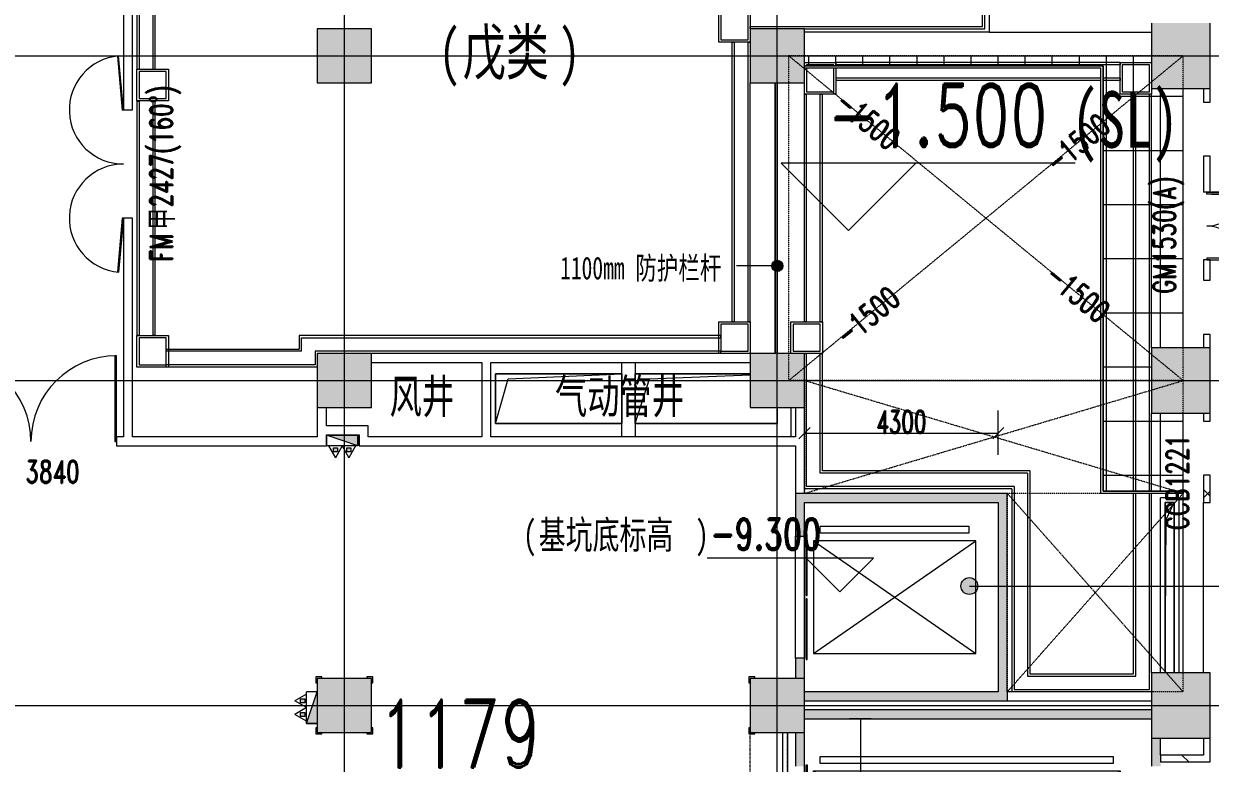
# Model space of a CAD drawing. Header units: millimetres. Extents: x -76632 to 443185, y -33181 to 192400.
# Drawn here: x 266490 to 292800, y 13118 to 29510 of the extents above; entities that cross this region are included whole.
import ezdxf

# ---------------------------------------------------------------- set-up
doc = ezdxf.new("R2010")
doc.units = ezdxf.units.MM
for name, pattern in [('划线', [6.36, 3.18, -3.18]), ('划线 1mm', [2, 1, -1]), ('轴网线', [22.04, 18.38, -1.83, 0, -1.83])]:
    doc.linetypes.add(name, pattern=pattern)
doc.layers.get('0').update_dxf_attribs({"color": 8})
doc.layers.get('Defpoints').update_dxf_attribs({"color": 8})
for name, color, linetype, lineweight in [('A-ANNO-DIMS', 8, 'Continuous', 9), ('A-ANNO-NOTE', 8, 'Continuous', 5), ('A-AREA-IDEN', 8, 'Continuous', 9), ('A-DETL-GENF', 8, 'Continuous', 18), ('A-DETL-MBND', 8, 'Continuous', 5), ('A-DOOR', 8, 'Continuous', 5), ('A-DOOR-IDEN', 8, 'Continuous', 9), ('A-DOOR-OPNG', 8, 'Continuous', 5), ('A-FLOR', 8, 'Continuous', 5), ('A-FLOR-HRAL', 8, 'Continuous', 5), ('A-FLOR-HRAL-IDEN', 8, 'Continuous', 9), ('A-FLOR-PATT', 8, 'Continuous', 5), ('A-GENM', 8, 'Continuous', 5), ('A-WALL', 8, 'Continuous', 5), ('A-WALL-PATT', 8, 'Continuous', 9), ('M-EQPM', 8, 'Continuous', 5), ('Q-SPCQ', 8, 'Continuous', 5), ('S-BEAM', 8, 'Continuous', 5), ('S-COLS', 8, 'Continuous', 5), ('S-FNDN', 8, 'Continuous', 5), ('S-GRID', 8, 'Continuous', 9)]:
    doc.layers.add(name, color=color, linetype=linetype, lineweight=lineweight)
doc.styles.add('RomanD', font='romand__.ttf', dxfattribs={"width": 0.7, "height": 1500})
doc.styles.add('RomanD_1', font='romand__.ttf', dxfattribs={"width": 0.7, "height": 500})
doc.styles.add('RomanD_2', font='romand__.ttf', dxfattribs={"width": 0.7, "height": 700})
doc.styles.add('RomanD_3', font='romand__.ttf', dxfattribs={"width": 0.7, "height": 1400})
doc.styles.add('RomanD_5', font='romand__.ttf', dxfattribs={"width": 0.65, "height": 500})
doc.styles.add('RomanD_6', font='romand__.ttf', dxfattribs={"width": 0.65, "height": 350})
doc.styles.add('仿宋', font='simfang.ttf', dxfattribs={"width": 0.7, "height": 500})
doc.styles.add('仿宋_4', font='simfang.ttf', dxfattribs={"width": 0.7, "height": 625})
doc.styles.add('仿宋_5', font='simfang.ttf', dxfattribs={"width": 0.7, "height": 750})
doc.styles.add('仿宋_6', font='simfang.ttf', dxfattribs={"width": 0.7, "height": 1250})
doc.styles.add('仿宋_7', font='simfang.ttf', dxfattribs={"width": 0.7, "height": 1000})
doc.styles.add('微软雅黑', font='Microsoft YaHei.ttf', dxfattribs={"width": 0.7, "height": 500})
doc.dimstyles.new('0_5', dxfattribs={"dimscale": 304.8, "dimtxt": 351.251157, "dimasz": 0, "dimexe": 0.82021, "dimexo": 0.0625, "dimgap": 0, "dimtad": 1, "dimdec": 0, "dimzin": 0, "dimdsep": 46, "dimtxsty": 'RomanD_6', "dimblk1": 'NONE', "dimblk2": 'NONE', "dimsah": 1, "dimcen": 0.09, "dimazin": 0, "dimtfac": 1, "dimtdec": 4, "dimtix": 1, "dimtmove": 0, "dimatfit": 3, "dimfxl": 0.82021, "dimfxlon": 1, "dimtvp": 1, "dimtolj": 1, "dimtzin": 0, "dimlwd": 18, "dimlwe": 18, "dimarcsym": 2})
doc.dimstyles.new('1mm', dxfattribs={"dimscale": 304.8, "dimtxt": 501.787367, "dimasz": 0.82021, "dimexe": 1.64042, "dimexo": 0.0625, "dimgap": 0, "dimtad": 1, "dimdec": 0, "dimzin": 0, "dimdsep": 46, "dimtxsty": 'RomanD_5', "dimblk1": 'OBLIQUE', "dimblk2": 'OBLIQUE', "dimsah": 1, "dimcen": 0.09, "dimazin": 0, "dimtfac": 1, "dimtdec": 4, "dimtix": 1, "dimtmove": 0, "dimatfit": 3, "dimfxl": 1.64042, "dimfxlon": 1, "dimtvp": 1, "dimtolj": 1, "dimtzin": 0, "dimlwd": 18, "dimlwe": 18, "dimarcsym": 2})
pattern_1 = [(45, (-4e-09, 0), (-1060.66, 1060.66), []), (135, (-4e-09, 0), (-1060.66, -1060.66), [])]

# ---------------------------------------------------------------- blocks, each defined once
blk = doc.blocks.new('X-ST-F3-01-C-001_HLP2_rvt-1-LAY-1F-1_500-A')
at = {"layer": 'S-COLS', "true_color": 0x808080}
for points in [[(292200, 28075), (292800, 28075), (292800, 29525), (291500, 29525), (291500, 28075), (292171, 28075)], [(273000, 28200), (274200, 28200), (274200, 29400), (273000, 29400), (273000, 29233)], [(282906, 28200), (283800, 28200), (283800, 29400), (282600, 29400), (282600, 28200), (282668, 28200)], [(273000, 21000), (274200, 21000), (274200, 22200), (273000, 22200), (273000, 21407)], [(283800, 21000), (283800, 22200), (282600, 22200), (282600, 21000), (283368, 21000)], [(292200, 20875), (292800, 20875), (292800, 22325), (291500, 22325), (291500, 20875), (291880, 20875)], [(273000, 13800), (274200, 13800), (274200, 15000), (273000, 15000), (273000, 13900)], [(283800, 13800), (283800, 15000), (282600, 15000), (282600, 13800)], [(292624, 13675), (292800, 13675), (292800, 15125), (291500, 15125), (291500, 13675), (292608, 13675)]]:
    blk.add_hatch(color=8, dxfattribs=at).paths.add_polyline_path(points, flags=0)
at = {"layer": 'S-COLS', "color": 7, "lineweight": 9}
for p, q in [((291500, 29525), (291500, 28075)), ((292800, 28075), (292800, 29525)), ((274200, 29400), (273000, 29400)), ((273000, 29400), (273000, 28200)), ((274200, 28200), (274200, 29400)), ((283800, 29400), (282600, 29400)), ((282600, 29400), (282600, 28200)), ((283800, 28200), (283800, 29400)), ((273000, 28200), (274200, 28200)), ((282600, 28200), (283800, 28200)), ((291500, 28075), (292800, 28075)), ((274200, 22200), (273000, 22200)), ((273000, 22200), (273000, 21000)), ((274200, 21000), (274200, 22200)), ((283800, 22200), (282600, 22200)), ((282600, 22200), (282600, 21000)), ((283800, 21000), (283800, 22200)), ((292800, 22325), (291500, 22325)), ((291500, 22325), (291500, 20875)), ((292800, 20875), (292800, 22325)), ((273000, 21000), (274200, 21000)), ((282600, 21000), (283800, 21000)), ((291500, 20875), (292800, 20875)), ((274200, 15000), (273000, 15000)), ((273000, 15000), (273000, 13800)), ((274200, 13800), (274200, 15000)), ((283800, 15000), (282600, 15000)), ((282600, 15000), (282600, 13800)), ((283800, 13800), (283800, 15000)), ((292800, 15125), (291500, 15125)), ((291500, 15125), (291500, 13675)), ((292800, 13675), (292800, 15125)), ((273000, 13800), (274200, 13800)), ((282600, 13800), (283800, 13800)), ((291500, 13675), (292800, 13675))]:
    blk.add_line(p, q, dxfattribs=at)
blk = doc.blocks.new('电梯门_客梯 - 5T货梯-4221831-LAY-1F-1_500-A')
at = {"layer": 'A-DOOR'}
for p, q in [((-1570, 3750), (-1415, 3750)), ((-1570, 450), (-1570, 3750)), ((-1415, 3750), (-1415, 450)), ((1250, 300), (-1250, 3900)), ((-1250, 300), (1250, 3900)), ((1250, 3900), (-1250, 3900)), ((-1250, 3900), (-1250, 300)), ((1250, 300), (1250, 3900)), ((-1415, 450), (-1570, 450)), ((-1250, 300), (1250, 300)), ((-35, 160), (-1385, 160)), ((-1385, 160), (-1385, 140)), ((-1385, 140), (-35, 140)), ((-1350, 100), (1350, 100)), ((-35, 140), (-35, 160)), ((1385, 160), (35, 160)), ((35, 160), (35, 140)), ((35, 140), (1385, 140)), ((1385, 140), (1385, 160))]:
    blk.add_line(p, q, dxfattribs=at)
blk = doc.blocks.new('电梯门_客梯 - 20T货梯-4055739-LAY-1F-1_500-A')
at = {"layer": 'A-DOOR'}
for p, q in [((-2235, -160), (-2235, -140)), ((-2235, -140), (-35, -140)), ((-35, -160), (-2235, -160)), ((-2200, -100), (2200, -100)), ((-35, -140), (-35, -160)), ((35, -160), (35, -140)), ((35, -140), (2235, -140)), ((2235, -160), (35, -160)), ((2235, -140), (2235, -160)), ((2100, -300), (-2100, -7100)), ((-2100, -300), (2100, -7100)), ((-2100, -7100), (-2100, -300)), ((-2100, -300), (2100, -300)), ((2100, -300), (2100, -7100)), ((2265, -6950), (2265, -450)), ((2265, -450), (2420, -450)), ((2420, -450), (2420, -6950)), ((2100, -7100), (-2100, -7100)), ((2420, -6950), (2265, -6950))]:
    blk.add_line(p, q, dxfattribs=at)
blk = doc.blocks.new('电梯卷帘门 - FJLM6040_2H_-3900241-LAY-1F-1_500-A')
at = {"layer": 'A-DOOR', "linetype": '划线 1mm'}
for p, q in [((-3000, 1100), (3000, 1100)), ((-3000, 275), (3000, 275))]:
    blk.add_line(p, q, dxfattribs=at)
at = {"layer": 'A-DOOR'}
for p, q in [((-3000, 375), (3000, 375)), ((3000, 275), (-3000, 275))]:
    blk.add_line(p, q, dxfattribs=at)
blk = doc.blocks.new('顶部扶栏类型 - 顶部扶栏_内部_-1556177-LAY-1F-1_500-A')
at = {"layer": 'A-FLOR-HRAL'}
for p, q in [((283800, 28575), (290425, 28575)), ((290375, 28525), (283800, 28525)), ((290375, 19100), (290375, 28525)), ((290425, 28575), (290425, 19150)), ((283150, 22200), (283150, 28200)), ((283200, 28200), (283200, 22200)), ((292200, 19100), (290375, 19100)), ((290425, 19150), (292200, 19150)), ((292200, 19150), (292200, 19100))]:
    blk.add_line(p, q, dxfattribs=at)
blk = doc.blocks.new('顶部扶栏类型 - 顶部扶栏_内部_-V6-LAY-1F-1_500-A')
at = {"layer": 'A-FLOR-HRAL'}
for p, q in [((290425, 28575), (283800, 28575)), ((290375, 28525), (283800, 28525)), ((290375, 19100), (290375, 28525)), ((290425, 19150), (290425, 28575)), ((283150, 28200), (283150, 22200)), ((283200, 28200), (283200, 22200)), ((292200, 19100), (290375, 19100)), ((292200, 19150), (290425, 19150)), ((292200, 19100), (292200, 19150))]:
    blk.add_line(p, q, dxfattribs=at)
blk = doc.blocks.new('双扇平开门-角度可调 - FM甲2427_160__-4689979-LAY-1F-1_500-A')
at = {"layer": 'A-DOOR'}
for p, q in [((-1200, -100), (-2395, -205)), ((-2392, -234), (-1197, -130)), ((-1197, -130), (-1200, -100)), ((1200, -100), (1197, -130)), ((1197, -130), (2392, -234)), ((1200, -100), (2395, -205))]:
    blk.add_line(p, q, dxfattribs=at)
for centre, start, end in [((-1200, -100), 185, 0), ((1200, -100), 180, 355)]:
    blk.add_arc(centre, 1200, start, end, dxfattribs=at)
blk = doc.blocks.new('双扇平开防火门_带观察窗 - FM甲3840-4644557-LAY-1F-1_500-A')
at = {"layer": 'A-DOOR'}
for p, q in [((-1900, 0), (-1900, 1900)), ((-1900, 1900), (-1860, 1900)), ((-1900, 1900), (-1900, 1700)), ((-1860, 1900), (-1900, 1900)), ((-1860, 1900), (-1860, 0)), ((-1860, 1700), (-1860, 1900)), ((1900, 1900), (1860, 1900)), ((1860, 1900), (1860, 0)), ((1900, 1900), (1860, 1900)), ((1860, 1900), (1860, 1700)), ((1900, 0), (1900, 1900)), ((1900, 1700), (1900, 1900)), ((-1900, 1700), (-1900, 1500)), ((-1860, 1500), (-1860, 1700)), ((1860, 1700), (1860, 1500)), ((1900, 1500), (1900, 1700)), ((-1900, 1500), (-1900, 0)), ((-1860, 0), (-1860, 1500)), ((1860, 1500), (1860, 0)), ((1900, 0), (1900, 1500)), ((-1860, 0), (-1900, 0)), ((-1900, 0), (-1860, 0)), ((1860, 0), (1900, 0)), ((1860, 0), (1900, 0))]:
    blk.add_line(p, q, dxfattribs=at)
for centre, start, end in [((-1900, 0), 0, 90), ((1900, 0), 90, 180)]:
    blk.add_arc(centre, 1900, start, end, dxfattribs=at)
at = {"layer": 'A-DOOR-OPNG'}
for p, q in [((-1900, 100), (-1900, -100)), ((1900, 100), (1900, -100))]:
    blk.add_line(p, q, dxfattribs=at)
blk = doc.blocks.new('楼板洞口-A - F01-翻边300-4335315-LAY-1F-1_500-A')
at = {"layer": 'A-GENM'}
for p, q in [((-300, -300), (-300, 1350)), ((0, 0), (0, 1100)), ((0, 1100), (2550, 1100)), ((0, 1100), (0, 0)), ((2550, 1100), (0, 1100)), ((315, 990), (2550, 1077)), ((0, 0), (315, 990)), ((3150, 350), (3150, 0)), ((3150, 0), (3150, 350)), ((3450, 350), (3450, -300)), ((3150, 0), (0, 0)), ((0, 0), (3150, 0))]:
    blk.add_line(p, q, dxfattribs=at)
blk = doc.blocks.new('楼板洞口-A - F01-翻边300-4335312-LAY-1F-1_500-A')
at = {"layer": 'A-GENM'}
for p, q in [((3100, 1350), (3100, -300)), ((0, 0), (0, 1100)), ((0, 1100), (2800, 1100)), ((0, 1100), (0, 0)), ((2800, 1100), (0, 1100)), ((280, 990), (2800, 1100)), ((2800, 1100), (2800, 0)), ((2800, 0), (2800, 1100)), ((0, 0), (280, 990)), ((2800, 0), (0, 0)), ((0, 0), (2800, 0))]:
    blk.add_line(p, q, dxfattribs=at)
blk = doc.blocks.new('室内消火栓箱_带灭火器__左右式_ - SG24D65-P-4299218-LAY-1F-1_500-A')
at = {"layer": 'A-DETL-GENF', "lineweight": 5}
h = blk.add_hatch(color=256, dxfattribs=at)
h.paths.add_polyline_path([(-195, 370), (-195, 280), (-105, 280), (-105, 370), (-130, 370)], flags=0)
h.paths.add_polyline_path([(150, 370), (105, 370), (105, 280), (195, 280), (195, 370)], flags=0)
blk.add_hatch(color=256, dxfattribs=at).paths.add_polyline_path([(-350, 240), (-350, 0), (350, 0), (-283, 217)], flags=0)
for p, q in [((-300, 240), (-150, 500)), ((-195, 370), (-105, 370)), ((-195, 280), (-195, 370)), ((-105, 280), (-195, 280)), ((0, 240), (-150, 500)), ((-105, 370), (-105, 280)), ((0, 240), (150, 500)), ((105, 280), (105, 370)), ((105, 370), (195, 370)), ((195, 280), (105, 280)), ((300, 240), (150, 500)), ((195, 370), (195, 280)), ((-350, 240), (350, 240)), ((-350, 240), (350, 0)), ((-350, 240), (-350, 0)), ((-350, 240), (350, 0)), ((-350, 0), (-350, 240)), ((350, 0), (-350, 0)), ((350, 0), (-350, 0))]:
    blk.add_line(p, q, dxfattribs=at)
at = {"layer": 'M-EQPM'}
blk.add_line((350, 0), (350, 240), dxfattribs=at)
blk = doc.blocks.new('室内消火栓箱_带灭火器__左右式_ - SG24D65-P-V100-LAY-1F-1_500-A')
at = {"layer": 'A-DETL-GENF', "lineweight": 5}
h = blk.add_hatch(color=256, dxfattribs=at)
h.paths.add_polyline_path([(105, 370), (105, 280), (195, 280), (195, 370)], flags=0)
h.paths.add_polyline_path([(-105, 370), (-195, 370), (-195, 280), (-105, 280), (-105, 300)], flags=0)
blk.add_hatch(color=256, dxfattribs=at).paths.add_polyline_path([(-350, 240), (-350, 0), (350, 0), (-100, 154)], flags=0)
for p, q in [((-300, 240), (-150, 500)), ((-195, 370), (-105, 370)), ((-195, 280), (-195, 370)), ((-105, 280), (-195, 280)), ((0, 240), (-150, 500)), ((-105, 370), (-105, 280)), ((0, 240), (150, 500)), ((105, 280), (105, 370)), ((105, 370), (195, 370)), ((195, 280), (105, 280)), ((300, 240), (150, 500)), ((195, 370), (195, 280)), ((-350, 240), (350, 240)), ((-350, 240), (350, 0)), ((-350, 240), (-350, 0)), ((-350, 240), (350, 0)), ((-350, 0), (-350, 240))]:
    blk.add_line(p, q, dxfattribs=at)
at = {"layer": 'M-EQPM'}
blk.add_line((350, 0), (350, 240), dxfattribs=at)
blk = doc.blocks.new('双扇平开外门_带观察窗 - GM1530_A_-4335688-LAY-1F-1_500-A')
at = {"layer": 'A-DOOR'}
for p, q in [((-750, 0), (-750, 750)), ((-750, 750), (-710, 750)), ((-750, 750), (-750, 600)), ((-710, 750), (-750, 750)), ((-750, 600), (-750, 400)), ((-710, 750), (-710, 0)), ((-710, 600), (-710, 750)), ((-710, 400), (-710, 600)), ((750, 750), (710, 750)), ((710, 750), (710, 0)), ((750, 750), (710, 750)), ((710, 750), (710, 600)), ((710, 600), (710, 400)), ((750, 0), (750, 750)), ((750, 600), (750, 750)), ((750, 400), (750, 600)), ((-750, 400), (-750, 100)), ((-710, 100), (-710, 400)), ((710, 400), (710, 100)), ((750, 100), (750, 400)), ((-710, 0), (-750, 0)), ((710, 0), (750, 0))]:
    blk.add_line(p, q, dxfattribs=at)
for centre, start, end in [((-750, 0), 0, 90), ((750, 0), 90, 180)]:
    blk.add_arc(centre, 750, start, end, dxfattribs=at)
at = {"layer": 'A-DOOR-OPNG'}
for p, q in [((-750, 75), (-750, -75)), ((750, 75), (750, -75))]:
    blk.add_line(p, q, dxfattribs=at)
blk = doc.blocks.new('楼板洞口-A - WW-翻边100mm-4490091-LAY-1F-1_500-A')
at = {"layer": 'A-GENM'}
for p, q in [((-100, 0), (-100, 3875)), ((300, 3875), (-100, 3875)), ((0, 0), (0, 3775)), ((0, 3775), (200, 3775)), ((0, 3775), (0, 0)), ((200, 3775), (0, 3775)), ((20, 3397.5), (200, 3775)), ((200, 3775), (200, 0)), ((200, 0), (200, 3775)), ((300, 3875), (300, 0)), ((0, 0), (20, 3397.5))]:
    blk.add_line(p, q, dxfattribs=at)
blk = doc.blocks.new('橡胶防撞护角 - 橡胶防撞护角-4756488-LAY-1F-1_500-A')
at = {"layer": 'Q-SPCQ'}
for p, q in [((100, 1230), (-30, 1230)), ((-30, 1230), (-30, 1100)), ((-30, 1100), (0, 1100)), ((100, 1200), (100, 1230)), ((1230, 1230), (1100, 1230)), ((1100, 1230), (1100, 1200)), ((1200, 1100), (1230, 1100)), ((1230, 1100), (1230, 1230)), ((0, 100), (-30, 100)), ((-30, 100), (-30, -30)), ((1230, 100), (1200, 100)), ((1230, -30), (1230, 100)), ((-30, -30), (100, -30)), ((100, -30), (100, 0)), ((1100, 0), (1100, -30)), ((1100, -30), (1230, -30))]:
    blk.add_line(p, q, dxfattribs=at)
blk = doc.blocks.new('橡胶防撞护角 - 橡胶防撞护角-4756569-LAY-1F-1_500-A')
at = {"layer": 'Q-SPCQ'}
for p, q in [((100, 1230), (-30, 1230)), ((-30, 1230), (-30, 1100)), ((-30, 1100), (0, 1100)), ((100, 1200), (100, 1230)), ((0, 100), (-30, 100)), ((-30, 100), (-30, -30)), ((-30, -30), (100, -30)), ((100, -30), (100, 0))]:
    blk.add_line(p, q, dxfattribs=at)
blk = doc.blocks.new('under ground - A-4440789-LAY-1F-1_500-A')
at = {"layer": 'A-DETL-GENF', "color": 9, "linetype": '划线', "lineweight": 5, "true_color": 0xbababa}
for p, q in [((0, 0), (0, -7200)), ((8750, 0), (0, 0)), ((0, -7200), (8750, 0)), ((8750, -7200), (0, 0)), ((8750, -7200), (8750, 0)), ((8750, -7200), (0, -7200))]:
    blk.add_line(p, q, dxfattribs=at)
blk = doc.blocks.new('under ground - A-4441014-LAY-1F-1_500-A')
at = {"layer": 'A-DETL-GENF', "color": 9, "linetype": '划线', "lineweight": 5, "true_color": 0xbababa}
for p, q in [((0, 0), (0, -2500)), ((8400, 0), (0, 0)), ((0, -2500), (8400, 0)), ((8400, -2500), (0, 0)), ((8400, -2500), (8400, 0)), ((8400, -2500), (0, -2500))]:
    blk.add_line(p, q, dxfattribs=at)
blk = doc.blocks.new('under ground - A-4441084-LAY-1F-1_500-A')
at = {"layer": 'A-DETL-GENF', "color": 9, "linetype": '划线', "lineweight": 5, "true_color": 0xbababa}
for p, q in [((0, 0), (0, -4400)), ((3900, 0), (0, 0)), ((0, -4400), (3900, 0)), ((3900, -4400), (0, 0)), ((3900, -4400), (3900, 0)), ((3900, -4400), (0, -4400))]:
    blk.add_line(p, q, dxfattribs=at)
blk = doc.blocks.new('高程点-说明仿宋-2 - 高程点-说明仿宋-2-1141479-LAY-1F-1_500-A')
at = {"layer": 'A-ANNO-NOTE', "lineweight": 18}
for p, q in [((10.062, 2.987), (-2.987, 2.987)), ((0, 0), (-2.987, 2.987)), ((0, 0), (2.987, 2.987))]:
    blk.add_line(p, q, dxfattribs=at)
blk = doc.blocks.new('高程点-说明仿宋-0_5 - 高程点-说明仿宋-0_5-3289670-LAY-1F-1_500-A')
at = {"layer": 'A-ANNO-NOTE', "lineweight": 18}
for p, q in [((0, 0), (1.493, -1.493)), ((0, 0), (-1.493, -1.493)), ((-1.493, -1.493), (5.883, -1.493))]:
    blk.add_line(p, q, dxfattribs=at)
blk = doc.blocks.new('_Oblique')
at = {"color": 0, "linetype": 'ByBlock', "lineweight": -2}
blk.add_line((-0.5, -0.5), (0.5, 0.5), dxfattribs=at)
blk = doc.blocks.new('*D1599')
at = {"layer": 'A-ANNO-DIMS', "color": 0, "lineweight": 18, "transparency": 16777216}
for p, q in [((283800, 19955), (283800, 20936)), ((288100, 19955), (288100, 20936)), ((283800, 20436), (288100, 20436))]:
    blk.add_line(p, q, dxfattribs=at)
at = {"layer": 'Defpoints', "color": 0, "transparency": 16777216}
for p in [(288100, 20436), (283800, 19936), (288100, 19936)]:
    blk.add_point(p, dxfattribs=at)
at = {"layer": 'A-ANNO-DIMS', "color": 0, "lineweight": 18, "transparency": 16777216, "xscale": 250, "yscale": 250, "zscale": 250, "rotation": 180}
blk.add_blockref('_Oblique', (283800, 20436), dxfattribs=at)
at = {"layer": 'A-ANNO-DIMS', "color": 0, "lineweight": 18, "transparency": 16777216, "xscale": 250, "yscale": 250, "zscale": 250}
blk.add_blockref('_Oblique', (288100, 20436), dxfattribs=at)
at = {"layer": 'A-ANNO-DIMS', "color": 0, "lineweight": 18, "transparency": 16777216, "insert": (285950, 20686), "char_height": 500, "width": 1389.57, "attachment_point": 5, "style": 'RomanD_5'}
blk.add_mtext('\\A1;4300', dxfattribs=at)
blk = doc.blocks.new('*D1603')
at = {"layer": 'A-ANNO-DIMS', "color": 0, "lineweight": 18, "transparency": 16777216}
for p, q in [((285282, 14100), (284801, 14100)), ((285051, 7750), (285051, 14100)), ((285282, 7750), (284801, 7750))]:
    blk.add_line(p, q, dxfattribs=at)
at = {"layer": 'Defpoints', "color": 0, "transparency": 16777216}
for p in [(285051, 14100), (285301, 14100), (285301, 7750)]:
    blk.add_point(p, dxfattribs=at)
at = {"layer": 'A-ANNO-DIMS', "color": 0, "lineweight": 18, "transparency": 16777216, "insert": (284876, 10925), "char_height": 350, "width": 972.7, "attachment_point": 5, "rotation": 90, "style": 'RomanD_6'}
blk.add_mtext('\\A1;6350', dxfattribs=at)
blk = doc.blocks.new('_None')

msp = doc.modelspace()

# ---------------------------------------------------------------- hatches: boundary and pattern name
at = {"layer": 'A-AREA-IDEN', "lineweight": 18, "transparency": 33554687}
h = msp.add_hatch(color=256, dxfattribs=at)
edge = h.paths.add_edge_path(flags=0)
edge.add_arc((287458.1, 17045.9), 187.5, 0, 360)
at = {"layer": 'A-FLOR-HRAL-IDEN', "lineweight": 18, "transparency": 33554687}
h = msp.add_hatch(color=256, dxfattribs=at)
edge = h.paths.add_edge_path(flags=0)
edge.add_arc((283200, 24141.5), 125, 0, 360)
at = {"layer": 'A-FLOR-PATT', "transparency": 33554687}
h = msp.add_hatch(dxfattribs=at)
h.set_pattern_fill('FP_21', color=256, style=0, pattern_type=2)
h.set_pattern_definition([(180, (411697.2, 27902.8), (-1e-13, -1200), []), (270, (411697.24, 27902.76), (600, 4e-14), [])])
h.paths.add_polyline_path([(290425, 19150), (292200, 19150), (292200, 20875), (291500, 20875), (291500, 22325), (292200, 22325), (292200, 28075), (291500, 28075), (291500, 28800), (283800, 28800), (283800, 28575), (290425, 28575), (290425, 22095.1)], flags=0)
h.paths.add_polyline_path([(290910.5, 43100), (291500, 43100), (291500, 43925), (292200, 43925), (292200, 49520.7), (291750, 49675), (291500, 49675), (291500, 51125), (292200, 51125), (292200, 56875), (291500, 56875), (291500, 58325), (292200, 58325), (292200, 64075), (291500, 64075), (291500, 65525), (292200, 65525), (292200, 71120.7), (291750, 71275), (291500, 71275), (291500, 72725), (292200, 72725), (292200, 78475), (291500, 78475), (291500, 79500), (290425, 79500), (290425, 44550), (283800, 44550), (283800, 44500), (283400, 44500), (283400, 44550), (283200, 44550), (283200, 43800), (283800, 43800), (283800, 43100), (288072.1, 43100)], flags=0)
h.paths.add_polyline_path([(291995, 49305.3), (291905, 49305.3), (291905, 49395.3), (291995, 49395.3)], flags=0)
h.paths.add_polyline_path([(291905, 70905.3), (291905, 70995.3), (291995, 70995.3), (291995, 70905.3), (291983.5, 70905.3)], flags=0)
h.paths.add_polyline_path([(290910.5, 86500), (291600, 86500), (291600, 86550), (291500, 86550), (291500, 87125), (292200, 87125), (292200, 92720.7), (291750, 92875), (291500, 92875), (291500, 94325), (292200, 94325), (292200, 100075), (291500, 100075), (291500, 101525), (292200, 101525), (292200, 102775), (291600, 102775), (291600, 103025), (292200, 103025), (292200, 107120.7), (291750, 107275), (291500, 107275), (291500, 107875), (283800, 107875), (283800, 107400), (284300, 107400), (284300, 107360), (283350, 107360), (283350, 106300), (290300, 106300), (290300, 103025), (290800, 103025), (290800, 102775), (290300, 102775), (290300, 98850), (283800, 98850), (283800, 97950), (290300, 97950), (290300, 86500)], flags=0)
h.paths.add_polyline_path([(291905, 92505.3), (291905, 92595.3), (291995, 92595.3), (291995, 92505.3)], flags=0)
h.paths.add_polyline_path([(283325, 97900), (283400, 97900), (283400, 98900), (283325, 98900), (283325, 98000)], flags=0)
h.paths.add_polyline_path([(283450, 97900), (283750, 97900), (283750, 98850), (283450, 98850), (283450, 98000)], flags=0)
h.paths.add_polyline_path([(291995, 106905.3), (291905, 106905.3), (291905, 106995.3), (291995, 106995.3), (291995, 106931.5)], flags=0)
h.paths.add_polyline_path([(283800, 122500), (291500, 122500), (291500, 123125), (292200, 123125), (292200, 128720.7), (291750, 128875), (291500, 128875), (291500, 130325), (292200, 130325), (292200, 135920.7), (291750, 136075), (291500, 136075), (291500, 137525), (292200, 137525), (292200, 143275), (291500, 143275), (291500, 144300), (290400, 144300), (290400, 123800), (283200, 123800), (283200, 123000), (283800, 123000), (283800, 122918.5)], flags=0)
h.paths.add_polyline_path([(291905, 128505.3), (291905, 128595.3), (291995, 128595.3), (291995, 128505.3)], flags=0)
h.paths.add_polyline_path([(291995, 135705.3), (291905, 135705.3), (291905, 135795.3), (291995, 135795.3)], flags=0)
h.paths.add_polyline_path([(291500, 144600), (291500, 144725), (292200, 144725), (292200, 150320.7), (291750, 150475), (291500, 150475), (291500, 151925), (292200, 151925), (292200, 156950), (291350, 156950), (291350, 157800), (283925, 157800), (283925, 157100), (283200, 157100), (283200, 156400), (290700, 156396.8), (290700, 144600), (290910.5, 144600)], flags=0)
h.paths.add_polyline_path([(291905, 150105.3), (291905, 150195.3), (291995, 150195.3), (291995, 150105.3)], flags=0)
h.paths.add_polyline_path([(263400, 151200), (263400, 151800), (264000, 151800), (264000, 157100), (263275, 157100), (263275, 157800), (255125, 157800), (255125, 157100), (255000, 157100), (255000, 156050), (262650, 156050), (262650, 151200)], flags=0)
at = {"layer": 'A-WALL-PATT', "lineweight": 5, "transparency": 33554687}
h = msp.add_hatch(dxfattribs=at)
h.set_pattern_fill('FP_11', color=256, style=0, pattern_type=2)
h.set_pattern_definition(pattern_1)
h.paths.add_polyline_path([(292800, 13300), (292800, 13675), (292650, 13675), (292650, 13300)], flags=0)
h.paths.add_polyline_path([(292650, 18900), (292800, 18900), (292800, 19500), (292650, 19500), (292650, 19100)], flags=0)
h.paths.add_polyline_path([(292650, 20700), (292800, 20700), (292800, 20875), (292650, 20875)], flags=0)
h.paths.add_polyline_path([(292800, 22325), (292800, 22625), (292650, 22625), (292650, 22325), (292776.6, 22325)], flags=0)
h.paths.add_polyline_path([(292650, 23825), (292800, 23825), (292800, 24275), (292650, 24275)], flags=0)
h.paths.add_polyline_path([(292800, 25775), (292800, 26575), (292650, 26575), (292650, 25775)], flags=0)
h.paths.add_polyline_path([(292800, 27775), (292800, 28075), (292650, 28075), (292650, 27775)], flags=0)
h.paths.add_polyline_path([(292800, 32975), (292800, 33425), (292650, 33425), (292650, 32975)], flags=0)
h.paths.add_polyline_path([(292650, 34925), (292800, 34925), (292800, 35275), (292650, 35275)], flags=0)
h.paths.add_polyline_path([(292800, 39300), (292800, 40350), (292650, 40350), (292650, 39300)], flags=0)
h.paths.add_polyline_path([(292650, 41850), (292800, 41850), (292800, 42475), (292650, 42475)], flags=0)
h.paths.add_polyline_path([(292650, 43925), (292800, 43925), (292800, 44225), (292650, 44225)], flags=0)
h.paths.add_polyline_path([(292800, 45425), (292800, 48175), (292650, 48175), (292650, 45425)], flags=0)
h.paths.add_polyline_path([(292650, 49375), (292800, 49375), (292800, 49675), (292650, 49675)], flags=0)
h.paths.add_polyline_path([(292800, 51125), (292800, 51425), (292650, 51425), (292650, 51125), (292778, 51125)], flags=0)
h.paths.add_polyline_path([(292800, 52625), (292800, 55375), (292650, 55375), (292650, 52625)], flags=0)
h.paths.add_polyline_path([(292650, 56575), (292800, 56575), (292800, 56875), (292650, 56875)], flags=0)
h.paths.add_polyline_path([(292800, 58325), (292800, 58625), (292650, 58625), (292650, 58325), (292778, 58325)], flags=0)
h.paths.add_polyline_path([(292800, 59825), (292800, 62575), (292650, 62575), (292650, 59825)], flags=0)
h.paths.add_polyline_path([(292650, 63775), (292800, 63775), (292800, 64075), (292650, 64075)], flags=0)
h.paths.add_polyline_path([(292800, 65525), (292800, 65825), (292650, 65825), (292650, 65525), (292672, 65525)], flags=0)
h.paths.add_polyline_path([(292800, 67025), (292800, 69775), (292650, 69775), (292650, 67025)], flags=0)
h.paths.add_polyline_path([(292800, 70975), (292800, 71275), (292650, 71275), (292650, 70975)], flags=0)
h.paths.add_polyline_path([(292800, 72725), (292800, 73025), (292650, 73025), (292650, 72725), (292778, 72725)], flags=0)
h.paths.add_polyline_path([(292650, 74225), (292800, 74225), (292800, 74700), (292650, 74700)], flags=0)
h.paths.add_polyline_path([(292650, 77700), (292800, 77700), (292800, 78475), (292650, 78475)], flags=0)
h = msp.add_hatch(color=256, dxfattribs=at)
h.paths.add_polyline_path([(283704.8, 1300), (283800, 1300), (283800, 1850), (283600, 1850), (283600, 1300)], flags=0)
h.paths.add_polyline_path([(283800, 6250), (283800, 6600), (283600, 6600), (283600, 6250)], flags=0)
h.paths.add_polyline_path([(283788.9, 7800), (283800, 7800), (283800, 8650), (283600, 8650), (283600, 7800), (283773.4, 7800)], flags=0)
h.paths.add_polyline_path([(283600, 13050), (283800, 13050), (283800, 13800), (283600, 13800)], flags=0)
h.paths.add_polyline_path([(283610.9, 15000), (283800, 15000), (283800, 15450), (283600, 15450), (283600, 15000)], flags=0)
h.paths.add_polyline_path([(283800, 18150), (283800, 19100), (283600, 19100), (283600, 18150)], flags=0)
for points in [[(283800, 18900), (288300, 18900), (288300, 19100), (283800, 19100)], [(288100, 14500), (288300, 14500), (288300, 18900), (288100, 18900), (288100, 14700)], [(288100, 14500), (288100, 14700), (283800, 14700), (283800, 14500), (288072.1, 14500)], [(291500, 14100), (291500, 14300), (283800, 14300), (283800, 14100), (288300, 14100)]]:
    msp.add_hatch(color=256, dxfattribs=at).paths.add_polyline_path(points, flags=0)
h = msp.add_hatch(color=256, dxfattribs=at)
h.paths.add_polyline_path([(291662.5, 1450), (291700, 1450), (291700, 1850), (291500, 1850), (291500, 1450)], flags=0)
h.paths.add_polyline_path([(291700, 6250), (291700, 6475), (291500, 6475), (291500, 6250), (291663.6, 6250)], flags=0)
h.paths.add_polyline_path([(291553.8, 7925), (291700, 7925), (291700, 8650), (291500, 8650), (291500, 7925), (291532.7, 7925)], flags=0)
h.paths.add_polyline_path([(291700, 13050), (291700, 13675), (291500, 13675), (291500, 13050)], flags=0)
h = msp.add_hatch(dxfattribs=at)
h.set_pattern_fill('FP_11', color=256, style=0, pattern_type=2)
h.set_pattern_definition(pattern_1)
h.paths.add_polyline_path([(292800, 13150), (292800, 13300), (291700, 13300), (291700, 13150), (292775.3, 13150)], flags=0)

# ---------------------------------------------------------------- linework, layer by layer
at = {"layer": 'A-AREA-IDEN', "lineweight": 18, "transparency": 33554687}
msp.add_line((287458.1, 17045.9), (294769.2, 17045.9), dxfattribs=at)
msp.add_circle((287458.1, 17045.9), 187.5, dxfattribs=at)
at = {"layer": 'A-DETL-MBND', "transparency": 33554687}
for p, q in [((283600, 15450), (283600, 18150)), ((283800, 18150), (283800, 15450))]:
    msp.add_line(p, q, dxfattribs=at)
at = {"layer": 'A-FLOR', "transparency": 33554687}
for p, q in [((287900, 29325), (283800, 29325)), ((283800, 28800), (291500, 28800)), ((283800, 28575), (283800, 28800)), ((292200, 22325), (292200, 28075)), ((292200, 19150), (292200, 20875)), ((292200, 15125), (292200, 19100)), ((283800, 15450), (283800, 18150))]:
    msp.add_line(p, q, dxfattribs=at)
at = {"layer": 'A-FLOR-HRAL-IDEN', "lineweight": 18, "transparency": 33554687}
msp.add_line((283200, 24141.5), (282296.6, 24141.5), dxfattribs=at)
msp.add_circle((283200, 24141.5), 125, dxfattribs=at)
at = {"layer": 'A-WALL', "lineweight": 9, "transparency": 33554687}
for p, q in [((268700, 38000), (268700, 27600)), ((268900, 27600), (268900, 38000)), ((287900, 36300), (287900, 29325)), ((287900, 29325), (291500, 29325)), ((292650, 28075), (292650, 27775)), ((292800, 27775), (292800, 28075)), ((292650, 27775), (292800, 27775)), ((268700, 27600), (268900, 27600)), ((292800, 26575), (292650, 26575)), ((292650, 26575), (292650, 25775)), ((292800, 25775), (292800, 26575)), ((268900, 25200), (268700, 25200)), ((268700, 25200), (268700, 20350)), ((268900, 20350), (268900, 25200)), ((292650, 24275), (292650, 23825)), ((292800, 23825), (292800, 24275)), ((292650, 23825), (292800, 23825)), ((292800, 22625), (292650, 22625)), ((292650, 22625), (292650, 22325)), ((292800, 22325), (292800, 22625)), ((282600, 22200), (274200, 22200)), ((274200, 22000), (276650, 22000)), ((276650, 22000), (276650, 20350)), ((276850, 22000), (282600, 22000)), ((276850, 20350), (276850, 22000)), ((273000, 21000), (273000, 20600)), ((273200, 20600), (273200, 21000)), ((283600, 21000), (283600, 20350)), ((283800, 19100), (283800, 21000)), ((292650, 20875), (292650, 20700)), ((292800, 20700), (292800, 20875)), ((273000, 20600), (273000, 20350)), ((274130, 20600), (273200, 20600)), ((274130, 20350), (274130, 20600)), ((292650, 20700), (292800, 20700)), ((268700, 20350), (268550, 20350)), ((268550, 20350), (268550, 20150)), ((273000, 20350), (268900, 20350)), ((273200, 20400), (273930, 20400)), ((273200, 20350), (273200, 20400)), ((273200, 20150), (273200, 20350)), ((273930, 20400), (273930, 20350)), ((273930, 20350), (273930, 20150)), ((276650, 20350), (274130, 20350)), ((283600, 20350), (276850, 20350)), ((268550, 20150), (273200, 20150)), ((273930, 20150), (283600, 20150)), ((283600, 20150), (283600, 18150)), ((292800, 19500), (292650, 19500)), ((292650, 19500), (292650, 18900)), ((292800, 18900), (292800, 19500)), ((288300, 19100), (283800, 19100)), ((288300, 14700), (288300, 19100)), ((283800, 18150), (283800, 18900)), ((283800, 18900), (288100, 18900)), ((288100, 18900), (288100, 14700)), ((292650, 18900), (292800, 18900)), ((283600, 18150), (283800, 18150)), ((283800, 15450), (283600, 15450)), ((283600, 15450), (283600, 15000)), ((283800, 15000), (283800, 15450)), ((288100, 14700), (283800, 14700)), ((283800, 14500), (291500, 14500)), ((291500, 14700), (288300, 14700)), ((291500, 14300), (283800, 14300)), ((283800, 14100), (291500, 14100)), ((283600, 13800), (283600, 13050)), ((283800, 13050), (283800, 13800)), ((291500, 13675), (291500, 13050)), ((291700, 13300), (291700, 13675)), ((292650, 13675), (292650, 13300)), ((292800, 13150), (292800, 13675)), ((292650, 13300), (291700, 13300)), ((291700, 13150), (292800, 13150))]:
    msp.add_line(p, q, dxfattribs=at)
at = {"layer": 'A-WALL', "transparency": 33554687}
for p, q in [((283800, 19100), (283600, 19100)), ((292650, 15125), (292650, 18900)), ((288300, 14700), (288300, 14500)), ((291700, 13300), (291700, 13150))]:
    msp.add_line(p, q, dxfattribs=at)
at = {"layer": 'S-BEAM', "transparency": 33554687}
for p, q in [((269000, 39200), (269000, 28500)), ((269050, 39150), (269050, 28500)), ((269350, 38850), (269350, 28500)), ((269400, 38800), (269400, 28500)), ((287750, 29450), (287750, 35350)), ((287800, 29400), (287800, 35400)), ((282600, 29400), (282600, 29450)), ((282600, 29450), (287750, 29450)), ((283800, 29400), (287800, 29400)), ((282200, 29100), (282250, 29100)), ((282200, 22900), (282200, 29100)), ((282250, 22900), (282250, 29100)), ((282550, 29100), (282600, 29100)), ((282550, 22900), (282550, 29100)), ((269000, 28500), (269050, 28500)), ((269350, 28500), (269400, 28500)), ((284500, 28650.3), (284500, 28600.3)), ((290800, 28650.3), (284500, 28650.3)), ((290800, 28600.3), (284500, 28600.3)), ((290800, 28650.3), (290800, 28600.3)), ((282600, 22900), (282600, 28200)), ((284500, 28300.3), (284500, 28250.3)), ((290375, 28300.3), (284500, 28300.3)), ((290375, 28250.3), (284500, 28250.3)), ((290800, 28300.3), (290425, 28300.3)), ((290800, 28250.3), (290428.2, 28250.3)), ((290800, 28300.3), (290800, 28250.3)), ((283800, 27950.2), (283850, 27950.2)), ((283800, 22900.2), (283800, 27950.2)), ((283850, 22900.2), (283850, 27950.2)), ((284150, 27950.2), (284200, 27950.2)), ((284150, 22900.2), (284150, 27950.2)), ((284200, 22900.2), (284200, 27950.2)), ((291150, 27951), (291100, 27951)), ((291100, 19150), (291100, 27951)), ((291150, 19150), (291150, 27951)), ((291500, 27951), (291450, 27951)), ((291450, 19150), (291450, 27951)), ((291500, 22325), (291500, 27951)), ((269000, 27793.3), (269050, 27793.3)), ((269000, 27793.3), (269000, 22600.3)), ((269050, 27793.3), (269050, 22600.3)), ((269350, 27793.3), (269400, 27793.3)), ((269350, 27793.3), (269350, 22600.3)), ((269400, 27793.3), (269400, 22600.3)), ((282250, 22900), (282200, 22900)), ((282600, 22900), (282550, 22900)), ((283850, 22900.2), (283800, 22900.2)), ((284200, 22900.2), (284150, 22900.2)), ((269050, 22600.3), (269000, 22600.3)), ((269400, 22600.3), (269350, 22600.3)), ((272600, 22600), (272600, 22300)), ((281950, 22600), (272600, 22600)), ((272650, 22250), (272650, 22550)), ((272650, 22550), (281950, 22550)), ((281950, 22550), (281950, 22600)), ((269650, 22250), (269650, 22300)), ((269650, 22300), (272600, 22300)), ((272650, 22250), (269650, 22250)), ((272950, 22250), (272950, 21950)), ((281950, 22250), (272950, 22250)), ((281950, 22200), (281950, 22250)), ((283800, 22200), (283850, 22200)), ((283850, 19250), (283850, 22200)), ((284150, 22200), (284200, 22200)), ((284150, 19550), (284150, 22200)), ((284200, 19600), (284200, 22200)), ((269650, 21900), (269650, 21950)), ((272950, 21950), (269650, 21950)), ((273000, 21900), (269650, 21900)), ((291500, 19150), (291500, 20875)), ((288750, 19550), (284150, 19550)), ((288800, 19600), (284200, 19600)), ((288750, 19550), (288750, 15050)), ((288800, 19600), (288800, 15100)), ((288450, 19250), (283850, 19250)), ((288450, 19250), (288450, 14750)), ((288400, 19200), (283800, 19200)), ((288400, 19200), (288400, 14700)), ((291100, 15100), (291100, 19100)), ((291150, 15050), (291150, 19100)), ((291450, 14750), (291450, 19100)), ((291500, 15125), (291500, 19100)), ((288750, 15050), (291150, 15050)), ((288800, 15100), (291100, 15100)), ((288450, 14750), (291450, 14750))]:
    msp.add_line(p, q, dxfattribs=at)
at = {"layer": 'S-FNDN', "transparency": 33554687}
for p, q in [((281900, 29100), (281900, 29800)), ((281950, 29750), (281950, 29150)), ((282550, 29150), (282550, 29750)), ((282600, 29750), (282600, 29450)), ((282600, 29450), (282600, 29400)), ((282200, 29100), (281900, 29100)), ((281950, 29150), (282550, 29150)), ((282250, 29100), (282200, 29100)), ((282550, 29100), (282250, 29100)), ((282600, 29100), (282550, 29100)), ((269000, 28500), (269050, 28500)), ((269000, 27800), (269000, 28500)), ((269050, 28500), (269350, 28500)), ((269050, 28450), (269050, 27850)), ((269650, 28450), (269050, 28450)), ((269350, 28500), (269400, 28500)), ((269400, 28500), (269700, 28500)), ((269650, 27850), (269650, 28450)), ((269700, 28500), (269700, 27800)), ((283800, 28650.3), (284500, 28650.3)), ((283800, 28575), (283800, 28650.3)), ((283800, 28200), (283800, 28525)), ((283850, 28600.3), (283850, 28575)), ((284450, 28600.3), (283850, 28600.3)), ((283850, 28525), (283850, 28000.3)), ((284450, 28575), (284450, 28600.3)), ((284450, 28000.3), (284450, 28525)), ((284500, 28650.3), (284500, 28600.3)), ((284500, 28600.3), (284500, 28575)), ((284500, 28525), (284500, 28300.3)), ((290800, 28651), (291500, 28651)), ((290800, 28650.3), (290800, 28651)), ((290800, 28600.3), (290800, 28650.3)), ((290800, 28300.3), (290800, 28600.3)), ((290850, 28601), (290850, 28001)), ((291450, 28601), (290850, 28601)), ((291450, 28001), (291450, 28601)), ((283800, 27950.3), (283800, 28200)), ((284500, 28300.3), (284500, 28250.3)), ((284500, 28250.3), (284500, 27950.3)), ((290800, 28250.3), (290800, 28300.3)), ((290800, 27951), (290800, 28250.3)), ((284500, 27950.3), (283800, 27950.3)), ((283850, 28000.3), (284450, 28000.3)), ((291100, 27951), (290800, 27951)), ((290850, 28001), (291450, 28001)), ((291150, 27951), (291100, 27951)), ((291450, 27951), (291150, 27951)), ((291500, 27951), (291450, 27951)), ((291500, 28075), (291500, 27951)), ((269700, 27800), (269000, 27800)), ((269050, 27850), (269650, 27850)), ((281900, 22900), (282200, 22900)), ((281900, 22200), (281900, 22900)), ((282200, 22900), (282250, 22900)), ((282250, 22900), (282550, 22900)), ((282550, 22900), (282600, 22900)), ((282600, 22900), (282600, 22200)), ((283500, 22900), (284200, 22900)), ((283500, 22200), (283500, 22900)), ((284200, 22900), (284200, 22200)), ((281950, 22850), (281950, 22250)), ((282550, 22850), (281950, 22850)), ((282550, 22250), (282550, 22850)), ((283550, 22850), (283550, 22250)), ((284150, 22850), (283550, 22850)), ((284150, 22250), (284150, 22850)), ((269000, 22600), (269700, 22600)), ((269000, 21900), (269000, 22600)), ((269050, 22550), (269050, 21950)), ((269650, 22550), (269050, 22550)), ((269650, 21950), (269650, 22550)), ((269700, 22600), (269700, 21900)), ((281950, 22250), (282550, 22250)), ((283550, 22250), (284150, 22250)), ((283850, 22200), (283800, 22200)), ((284150, 22200), (283850, 22200)), ((284200, 22200), (284150, 22200)), ((269700, 21900), (269000, 21900)), ((269050, 21950), (269650, 21950))]:
    msp.add_line(p, q, dxfattribs=at)
at = {"layer": 'S-GRID', "linetype": '轴网线', "transparency": 33554687}
for p, q in [((273600, -17706.2), (273600, 174400)), ((283200, -17706.2), (283200, 174400)), ((-16000, 28800), (308800, 28800)), ((-16000, 21600), (308800, 21600)), ((-16000, 14400), (308800, 14400))]:
    msp.add_line(p, q, dxfattribs=at)

# ---------------------------------------------------------------- block references
at = {"lineweight": 5, "transparency": 33554687}
msp.add_blockref('X-ST-F3-01-C-001_HLP2_rvt-1-LAY-1F-1_500-A', (0, 0), dxfattribs=at)
at = {"layer": 'A-ANNO-NOTE', "lineweight": 18, "transparency": 33554687, "xscale": 500, "yscale": 500, "zscale": 500}
msp.add_blockref('高程点-说明仿宋-2 - 高程点-说明仿宋-2-1141479-LAY-1F-1_500-A', (284775.8, 24929.2), dxfattribs=at)
at = {"layer": 'A-ANNO-NOTE', "lineweight": 18, "transparency": 33554687, "xscale": 500, "yscale": 500, "zscale": 500, "rotation": 180}
msp.add_blockref('高程点-说明仿宋-0_5 - 高程点-说明仿宋-0_5-3289670-LAY-1F-1_500-A', (284586.6, 16917.7), dxfattribs=at)
at = {"layer": 'A-DETL-GENF', "lineweight": 5, "transparency": 33554687}
for name, p in [('under ground - A-4440789-LAY-1F-1_500-A', (283450, 28800)), ('under ground - A-4441014-LAY-1F-1_500-A', (283800, 21600)), ('under ground - A-4441084-LAY-1F-1_500-A', (288300, 19100))]:
    msp.add_blockref(name, p, dxfattribs=at)
at = {"layer": 'A-DOOR', "transparency": 33554687}
for name, p, rotation in [('双扇平开门-角度可调 - FM甲2427_160__-4689979-LAY-1F-1_500-A', (268800, 26400), 270), ('双扇平开外门_带观察窗 - GM1530_A_-4335688-LAY-1F-1_500-A', (292725, 25025), 270), ('电梯门_客梯 - 5T货梯-4221831-LAY-1F-1_500-A', (283700, 16800), 270), ('电梯卷帘门 - FJLM6040_2H_-3900241-LAY-1F-1_500-A', (283700, 10800), 90), ('电梯门_客梯 - 20T货梯-4055739-LAY-1F-1_500-A', (283700, 10850), 90)]:
    msp.add_blockref(name, p, dxfattribs=dict(at, rotation=rotation))
msp.add_blockref('双扇平开防火门_带观察窗 - FM甲3840-4644557-LAY-1F-1_500-A', (266650, 20250), dxfattribs=at)
at = {"layer": 'A-FLOR-HRAL', "transparency": 33554687}
for name in ['顶部扶栏类型 - 顶部扶栏_内部_-1556177-LAY-1F-1_500-A', '顶部扶栏类型 - 顶部扶栏_内部_-V6-LAY-1F-1_500-A']:
    msp.add_blockref(name, (0, 0), dxfattribs=at)
at = {"layer": 'A-GENM', "transparency": 33554687}
for name, p in [('楼板洞口-A - F01-翻边300-4335312-LAY-1F-1_500-A', (276950, 20650)), ('楼板洞口-A - F01-翻边300-4335315-LAY-1F-1_500-A', (280050, 20650)), ('楼板洞口-A - WW-翻边100mm-4490091-LAY-1F-1_500-A', (291800, 15125))]:
    msp.add_blockref(name, p, dxfattribs=at)
at = {"layer": 'M-EQPM', "transparency": 33554687}
for name, p, rotation in [('室内消火栓箱_带灭火器__左右式_ - SG24D65-P-4299218-LAY-1F-1_500-A', (273550, 20390), 180), ('室内消火栓箱_带灭火器__左右式_ - SG24D65-P-V100-LAY-1F-1_500-A', (273000, 14350), 90)]:
    msp.add_blockref(name, p, dxfattribs=dict(at, rotation=rotation))
at = {"layer": 'Q-SPCQ', "transparency": 33554687}
for name, p in [('橡胶防撞护角 - 橡胶防撞护角-4756488-LAY-1F-1_500-A', (273000, 13800)), ('橡胶防撞护角 - 橡胶防撞护角-4756569-LAY-1F-1_500-A', (282600, 13800))]:
    msp.add_blockref(name, p, dxfattribs=at)

# ---------------------------------------------------------------- texts
at = {"layer": 'A-ANNO-NOTE', "lineweight": 9, "transparency": 33554687, "attachment_point": 1}
for s, insert, char_height, width, style in [('-1.500', (284327, 28178.2), 1400, 6537.762, 'RomanD_3'), ('(SL)', (289720.5, 28012.6), 1250, 3142.615, '仿宋_6'), ('\\f仿宋|b0|i0|c134|p49|;\\W.7;(', (277563, 18494.3), 625, 420.886, '仿宋_4'), ('基坑底标高', (277910.3, 18494.3), 625, 4208.859, '仿宋_4'), ('\\f仿宋|b0|i0|c134|p49|;\\W.7;)', (281383, 18494.3), 625, 420.886, '仿宋_4'), ('-9.300', (281731.5, 18546.5), 700, 3310.969, 'RomanD_2')]:
    msp.add_mtext(s, dxfattribs=dict(at, insert=insert, char_height=char_height, width=width, style=style))
at = {"layer": 'A-ANNO-NOTE', "lineweight": 9, "transparency": 33554687, "char_height": 500, "width": 2216.666, "attachment_point": 1, "style": 'RomanD_1'}
for insert, rotation in [((284755.6, 28062.2), 320.5505), ((289090.9, 26557.3), 39.4495), ((289410.9, 24231.6), 320.5505), ((284435.6, 22726.7), 39.4495)]:
    msp.add_mtext('-1500', dxfattribs=dict(at, insert=insert, rotation=rotation))
at = {"layer": 'A-AREA-IDEN', "transparency": 33554687, "attachment_point": 1}
for s, insert, char_height, width, style in [('\\f仿宋|b0|i0|c134|p49|;\\W.7;(', (275692.6, 29381.7), 1000, 645.358, '仿宋_7'), ('戊类', (276225, 29381.7), 1000, 2581.434, '仿宋_7'), ('\\f仿宋|b0|i0|c134|p49|;\\W.7;)', (278354.9, 29381.7), 1000, 645.358, '仿宋_7'), ('风井', (274602.2, 21624.9), 750, 2020.252, '仿宋_5'), ('气动管井', (278269.2, 21624.9), 750, 4040.505, '仿宋_5'), ('1179', (274356.4, 14525.4), 1500, 4826.159, 'RomanD')]:
    msp.add_mtext(s, dxfattribs=dict(at, insert=insert, char_height=char_height, width=width, style=style))
at = {"layer": 'A-DOOR-IDEN', "transparency": 33554687, "char_height": 500, "attachment_point": 1, "rotation": 90}
for s, insert, width, style in [('2427(160°)', (269289.3, 25433.7), 3731.855, 'RomanD_1'), ('GM1530(A)', (291532.3, 23520), 3619.619, 'RomanD_1'), ('\\f微软雅黑|b0|i0|c134|p34|;\\W.7;甲', (269289.3, 24947.5), 589.24, '微软雅黑'), ('FM', (269289.3, 24229.9), 869.831, 'RomanD_1'), ('CCB1221', (291820.8, 18280.5), 3002.32, 'RomanD_1')]:
    msp.add_mtext(s, dxfattribs=dict(at, insert=insert, width=width, style=style))
at = {"layer": 'A-DOOR-IDEN', "transparency": 33554687, "insert": (266529, 19828.4), "char_height": 500, "width": 1683.544, "attachment_point": 1, "style": 'RomanD_1'}
msp.add_mtext('3840', dxfattribs=at)
at = {"layer": 'A-FLOR-HRAL-IDEN', "transparency": 33554687, "char_height": 500, "attachment_point": 1, "style": '仿宋'}
for s, insert, width in [('1100mm', (278383.6, 24344.6), 2020.252), ('防护栏杆', (280050.5, 24344.6), 2693.67)]:
    msp.add_mtext(s, dxfattribs=dict(at, insert=insert, width=width))

# ---------------------------------------------------------------- dimensions: what is measured, and where the dimension line sits
at = {"layer": 'A-ANNO-DIMS', "lineweight": 18, "transparency": 33554687}
dim = msp.add_linear_dim(base=(288100, 20435.9), p1=(283800, 19935.9), p2=(288100, 19935.9), dimstyle='1mm', override={"dimpost": '<>', "dimfxl": 4300}, dxfattribs=at)
dim.commit()
dim.dimension.update_dxf_attribs({"geometry": '*D1599', "text_midpoint": (285950, 20685.9)})
dim = msp.add_linear_dim(base=(285050.8, 14100), p1=(285300.8, 7750), p2=(285300.8, 14100), angle=90, dimstyle='0_5', override={"dimpost": '<>', "dimfxl": 6350}, dxfattribs=at)
dim.commit()
dim.dimension.update_dxf_attribs({"geometry": '*D1603', "text_midpoint": (284875.8, 10925)})

doc.saveas('drawing.dxf')
